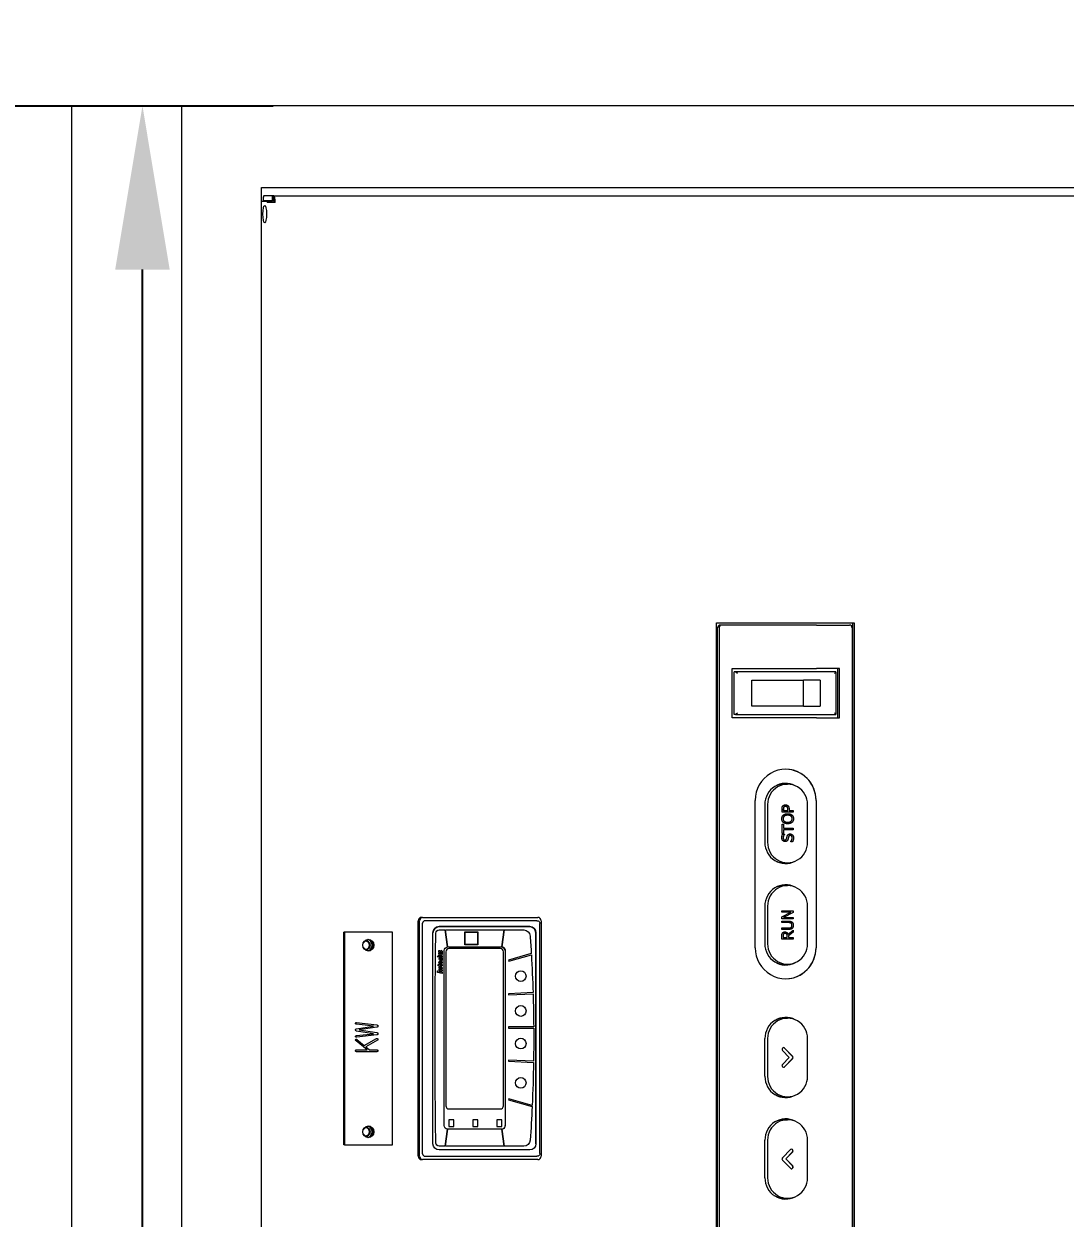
# Model space of a CAD drawing. Header units: millimetres. Extents: x 4969 to 37601, y -771 to 6478.
# Drawn here: x 10118.4 to 10436.8, y 3275.8 to 3640.7 of the extents above; entities that cross this region are included whole.
import ezdxf

# ---------------------------------------------------------------- set-up
doc = ezdxf.new("R2010")
doc.units = ezdxf.units.MM
doc.header["$LTSCALE"] = 7
doc.header["$MEASUREMENT"] = 0
doc.layers.get('0').update_dxf_attribs({"linetype": 'CONTINUOUS'})
doc.layers.get('Defpoints').update_dxf_attribs({"linetype": 'CONTINUOUS'})
doc.layers.add('REMOTE BOX ASSY(OP)$0$가시적인 것(ISO)', color=3, linetype='CONTINUOUS', lineweight=5)
doc.styles.get("Standard").update_dxf_attribs({"font": 'ISOCP'})
doc.dimstyles.new('PS-20', dxfattribs={"dimscale": 20, "dimtxt": 3.2, "dimasz": 2.5, "dimexe": 2, "dimexo": 2.5, "dimgap": 2, "dimtad": 1, "dimtoh": 1, "dimrnd": 0.05, "dimzin": 12, "dimdsep": 46, "dimtxsty": 'Standard', "dimcen": 0, "dimclrt": 2, "dimazin": 3, "dimtfac": 1, "dimtofl": 0, "dimtmove": 0, "dimatfit": 3, "dimfxl": 0, "dimtolj": 1, "dimtzin": 0, "dimarcsym": 0})

# ---------------------------------------------------------------- blocks, each defined once
blk = doc.blocks.new('*D194')
at = {"color": 0, "lineweight": -2}
for p, q in [((9714.96, 3615.61), (10194.69, 3615.61)), ((10154.69, 1365.61), (10154.69, 3565.61)), ((9714.96, 1315.61), (10194.69, 1315.61))]:
    blk.add_line(p, q, dxfattribs=at)
at = {"color": 0}
for points in [[(10146.35, 3565.61), (10163.02, 3565.61), (10154.69, 3615.61)], [(10146.35, 1365.61), (10163.02, 1365.61), (10154.69, 1315.61)]]:
    blk.add_solid(points, dxfattribs=at)
at = {"layer": 'Defpoints', "color": 0}
for p in [(9664.96, 3615.61, -0.01), (10154.69, 3615.61), (9664.96, 1315.61, -0.01)]:
    blk.add_point(p, dxfattribs=at)
at = {"color": 2, "insert": (10082.68, 2465.61), "char_height": 64, "attachment_point": 5, "rotation": 90}
blk.add_mtext('\\A1;2300', dxfattribs=at)
blk = doc.blocks.new('A$C110D02F4')
at = {"layer": 'REMOTE BOX ASSY(OP)$0$가시적인 것(ISO)'}
for p, q in [((-669.48, 700), (-669.48, 0)), ((-669.48, 700), (-635.8, 700)), ((-635.8, 700), (-635.8, 0)), ((0, 700), (-635.8, 700)), ((-611.34, 675), (-24.45, 675)), ((-611.34, 25), (-611.34, 675)), ((-608.04, 672.5), (-610.68, 672.5)), ((-607.62, 672.5), (-608.04, 672.5)), ((-608.04, 670.9), (-608.04, 672.5)), ((-607.62, 670.9), (-607.62, 672.5)), ((-607.62, 672.5), (-29.05, 672.5)), ((-611.34, 670.83), (-609.68, 670.83)), ((-608.04, 670.9), (-610.68, 670.9)), ((-609.68, 670.83), (-609.68, 670.4)), ((-608.11, 670.83), (-609.68, 670.83)), ((-607.19, 670.4), (-609.68, 670.4)), ((-608.11, 670.4), (-608.11, 670.83)), ((-607.62, 670.9), (-608.04, 670.9)), ((-472.3, 542), (-430.24, 542)), ((-472.3, 158), (-472.3, 542)), ((-471.95, 159.5), (-471.95, 540.5)), ((-471.49, 540.5), (-471.49, 159.5)), ((-470.71, 541.3), (-471.16, 541.3)), ((-441.66, 541.3), (-470.71, 541.3)), ((-441.66, 541.3), (-431.58, 541.3)), ((-430.8, 540.5), (-430.8, 159.5)), ((-430.57, 158), (-430.57, 542)), ((-430.24, 542), (-430.24, 158)), ((-467.48, 513), (-467.48, 528)), ((-467.48, 528), (-441.66, 528)), ((-466.44, 527), (-466.86, 527)), ((-466.86, 514), (-466.86, 527)), ((-435.83, 527), (-466.44, 527)), ((-434.71, 528), (-441.66, 528)), ((-435.82, 526.99), (-435.82, 514.01)), ((-435.17, 513), (-435.17, 528)), ((-434.71, 513), (-434.71, 528)), ((-461.45, 516.5), (-461.45, 524.5)), ((-461.45, 524.5), (-445.65, 524.5)), ((-440.62, 524.5), (-445.65, 524.5)), ((-445.65, 516.5), (-445.65, 524.5)), ((-440.62, 524.5), (-440.62, 516.5)), ((-445.65, 516.5), (-461.45, 516.5)), ((-445.65, 516.5), (-440.62, 516.5)), ((-441.66, 513), (-467.48, 513)), ((-466.44, 514), (-466.86, 514)), ((-466.44, 514), (-435.83, 514)), ((-441.66, 513), (-434.71, 513)), ((-451.6, 492.7), (-450.56, 492.7)), ((-460.44, 442.75), (-460.44, 487.75)), ((-457.5, 486.45), (-457.5, 474.95)), ((-456.67, 486.45), (-456.67, 474.95)), ((-451.19, 485.93), (-451.19, 485.93)), ((-444.45, 474.95), (-444.45, 486.45)), ((-441.85, 487.75), (-441.85, 442.75)), ((-441.85, 487.75), (-441.85, 442.75)), ((-452.24, 484.2), (-452.24, 485.08)), ((-448.81, 484.2), (-452.24, 484.2)), ((-451.85, 485.05), (-451.85, 484.67)), ((-451.84, 484.67), (-451.85, 484.67)), ((-451.84, 485.05), (-451.84, 484.67)), ((-451.84, 484.67), (-450.48, 484.67)), ((-450.53, 483.21), (-450.53, 483.21)), ((-450.48, 484.67), (-450.48, 484.98)), ((-450.09, 485.06), (-450.09, 484.67)), ((-450.09, 485.06), (-450.09, 484.67)), ((-450.09, 484.67), (-448.81, 484.67)), ((-450.09, 484.67), (-450.09, 484.67)), ((-448.82, 484.67), (-448.82, 484.2)), ((-448.81, 484.67), (-448.81, 484.2)), ((-452.24, 480.44), (-451.83, 480.44)), ((-452.24, 477.63), (-452.24, 480.44)), ((-451.83, 480.44), (-451.83, 479.27)), ((-451.83, 480.44), (-451.83, 479.27)), ((-451.83, 479.27), (-448.81, 479.27)), ((-451.83, 479.27), (-451.83, 479.27)), ((-451.83, 478.8), (-451.83, 477.63)), ((-451.83, 478.8), (-451.83, 478.8)), ((-451.83, 478.8), (-451.83, 477.63)), ((-448.81, 478.8), (-451.83, 478.8)), ((-450.53, 481.08), (-450.53, 481.08)), ((-448.82, 479.27), (-448.82, 478.8)), ((-448.81, 479.27), (-448.81, 478.8)), ((-451.83, 477.63), (-452.24, 477.63)), ((-452.08, 477.38), (-451.53, 477.38)), ((-451.53, 477.38), (-451.53, 477.34)), ((-451.53, 477.38), (-451.53, 477.34)), ((-451.53, 477.34), (-451.53, 477.34)), ((-451.37, 475.64), (-451.37, 475.64)), ((-449.72, 477.03), (-449.72, 477.03)), ((-449.59, 475.13), (-449.59, 475.17)), ((-449.02, 475.13), (-449.59, 475.13)), ((-451.6, 468.7), (-450.56, 468.7)), ((-451.6, 461.7), (-450.56, 461.7)), ((-457.5, 455.45), (-457.5, 443.95)), ((-456.67, 455.45), (-456.67, 443.95)), ((-452.31, 454.02), (-448.89, 454.02)), ((-452.31, 453.59), (-452.31, 454.02)), ((-449.6, 453.59), (-452.31, 453.59)), ((-452.31, 452.18), (-449.6, 453.59)), ((-448.89, 453.5), (-451.84, 451.95)), ((-448.89, 453.5), (-451.84, 451.95)), ((-448.89, 454.02), (-448.89, 453.5)), ((-448.89, 454.02), (-448.89, 453.5)), ((-448.89, 453.5), (-448.89, 453.5)), ((-444.45, 443.95), (-444.45, 455.45)), ((-563.51, 379), (-563.51, 451)), ((-563.1, 379), (-563.1, 451)), ((-562.12, 452), (-562.53, 452)), ((-562.12, 452), (-526.9, 452)), ((-562.12, 379.8), (-562.12, 450.2)), ((-560.81, 451), (-561.33, 451)), ((-527.17, 451), (-560.81, 451)), ((-526.25, 379.91), (-526.25, 450.09)), ((-525.93, 451), (-525.93, 379)), ((-452.31, 451.52), (-452.31, 452.18)), ((-448.89, 451.52), (-452.31, 451.52)), ((-452.31, 450.85), (-450.17, 450.85)), ((-452.31, 450.39), (-452.31, 450.85)), ((-450.16, 450.39), (-452.31, 450.39)), ((-451.84, 451.95), (-448.89, 451.95)), ((-451.84, 451.95), (-451.84, 451.95)), ((-448.89, 451.95), (-448.89, 451.52)), ((-448.89, 451.95), (-448.89, 451.52)), ((-586.04, 447.5), (-586.25, 447.5)), ((-586.25, 382.5), (-586.25, 447.5)), ((-571.37, 447.5), (-586.04, 447.5)), ((-586.04, 447.5), (-586.04, 382.5)), ((-571.37, 382.5), (-571.37, 447.5)), ((-557.1, 448.16), (-557.1, 448.16)), ((-557.09, 448.16), (-555.33, 448.16)), ((-555.33, 448.16), (-554.57, 442.96)), ((-554.4, 442.98), (-555.16, 448.16)), ((-555.16, 448.16), (-555.16, 448.16)), ((-555.16, 448.16), (-537.2, 448.16)), ((-554.4, 442.98), (-555.16, 448.16)), ((-549.19, 447.57), (-545.28, 447.57)), ((-549.19, 443.57), (-549.19, 447.57)), ((-549.1, 443.67), (-549.1, 447.47)), ((-549.1, 447.47), (-549.09, 447.47)), ((-549.09, 447.47), (-545.38, 447.47)), ((-549.09, 443.67), (-549.09, 447.47)), ((-545.38, 447.47), (-545.38, 443.67)), ((-545.28, 447.57), (-545.28, 443.57)), ((-545.28, 443.57), (-545.28, 447.57)), ((-537.95, 442.97), (-537.2, 448.16)), ((-537.94, 442.97), (-537.19, 448.16)), ((-537.19, 448.16), (-537.94, 442.97)), ((-537.19, 448.16), (-537.19, 448.16)), ((-537.19, 448.16), (-531.19, 448.16)), ((-452.31, 448.79), (-450.17, 448.79)), ((-452.31, 448.32), (-452.31, 448.79)), ((-450.17, 448.32), (-452.31, 448.32)), ((-452.31, 445.38), (-452.31, 446.28)), ((-448.89, 445.38), (-452.31, 445.38)), ((-451.92, 446.3), (-451.92, 445.84)), ((-451.92, 446.3), (-451.92, 445.84)), ((-451.92, 445.84), (-451.92, 445.84)), ((-451.92, 445.84), (-450.63, 445.84)), ((-451.34, 447.08), (-451.35, 447.08)), ((-450.63, 445.84), (-450.63, 446.25)), ((-450.38, 446.84), (-448.89, 448.08)), ((-450.38, 446.84), (-450.38, 446.84)), ((-448.89, 447.48), (-450.25, 446.37)), ((-448.89, 447.48), (-450.25, 446.37)), ((-450.25, 446.37), (-450.25, 445.84)), ((-450.25, 446.37), (-450.25, 446.37)), ((-450.25, 446.37), (-450.25, 445.84)), ((-450.25, 445.84), (-448.89, 445.84)), ((-450.25, 445.84), (-450.25, 445.84)), ((-448.89, 448.08), (-448.89, 447.48)), ((-448.89, 448.08), (-448.89, 447.48)), ((-448.89, 447.48), (-448.89, 447.48)), ((-448.89, 445.84), (-448.89, 445.38)), ((-448.89, 445.84), (-448.89, 445.38)), ((-557.12, 441.85), (-556.85, 441.85)), ((-556.85, 441.85), (-556.85, 441.85)), ((-556.83, 441.57), (-556.83, 441.57)), ((-555.5, 388.39), (-555.5, 441.86)), ((-554.57, 442.96), (-554.48, 442.97)), ((-554.48, 442.97), (-554.4, 442.98)), ((-554.48, 442.97), (-554.4, 442.98)), ((-554.48, 442.97), (-537.95, 442.97)), ((-554.4, 442.98), (-554.4, 442.98)), ((-538.39, 442.47), (-554.04, 442.47)), ((-538.39, 442.47), (-554.04, 442.47)), ((-545.28, 443.57), (-549.19, 443.57)), ((-549.09, 443.67), (-549.1, 443.67)), ((-545.38, 443.67), (-549.09, 443.67)), ((-537.95, 442.97), (-537.94, 442.97)), ((-537.94, 442.97), (-537.94, 442.97)), ((-536.92, 441.86), (-536.92, 388.39)), ((-536.92, 441.86), (-536.92, 388.39)), ((-557.12, 441.02), (-556.8, 441.02)), ((-557.09, 439.9), (-557.09, 440.27)), ((-557.09, 440.27), (-556.13, 440.27)), ((-556.13, 439.9), (-557.09, 439.9)), ((-556.69, 439.76), (-556.13, 439.76)), ((-556.13, 438.87), (-556.69, 438.87)), ((-556.64, 440.75), (-556.64, 440.75)), ((-556.13, 439.39), (-556.64, 439.39)), ((-556.64, 439.39), (-556.64, 439.39)), ((-556.64, 439.24), (-556.13, 439.24)), ((-556.64, 439.24), (-556.64, 439.24)), ((-556.63, 438.42), (-556.63, 438.42)), ((-556.63, 438.12), (-556.63, 438.12)), ((-556.48, 441.44), (-556.48, 441.44)), ((-556.16, 441.14), (-556.47, 441.14)), ((-556.47, 441.02), (-556.14, 441.02)), ((-556.14, 439.9), (-556.14, 440.27)), ((-556.14, 439.39), (-556.14, 439.76)), ((-556.14, 438.87), (-556.14, 439.24)), ((-556.13, 440.27), (-556.13, 439.9)), ((-556.13, 439.76), (-556.13, 439.39)), ((-556.13, 439.24), (-556.13, 438.87)), ((-555.02, 441.47), (-555.02, 394.47)), ((-555.02, 441.47), (-555.02, 394.47)), ((-537.41, 394.47), (-537.41, 441.47)), ((-537.41, 394.47), (-537.41, 441.47)), ((-528.9, 440.96), (-535.9, 438.92)), ((-535.9, 438.92), (-535.81, 438.58)), ((-535.81, 438.58), (-528.88, 440.6)), ((-535.81, 438.58), (-528.88, 440.6)), ((-528.88, 440.6), (-528.88, 440.6)), ((-557.54, 435.67), (-556.13, 435.97)), ((-557.54, 435.19), (-557.54, 435.67)), ((-556.13, 434.85), (-557.54, 435.19)), ((-557.35, 437.21), (-557.35, 437.58)), ((-557.35, 437.58), (-557.09, 437.58)), ((-557.09, 437.21), (-557.35, 437.21)), ((-557.21, 435.42), (-557.21, 435.43)), ((-557.2, 435.43), (-557.21, 435.43)), ((-557.21, 435.42), (-557.2, 435.42)), ((-557.2, 435.43), (-557.2, 435.42)), ((-557.09, 437.58), (-557.09, 437.73)), ((-557.09, 437.73), (-556.8, 437.73)), ((-557.09, 437.06), (-557.09, 437.21)), ((-556.8, 437.06), (-557.09, 437.06)), ((-557.09, 436.54), (-557.09, 436.92)), ((-557.09, 436.92), (-556.54, 436.92)), ((-556.59, 436.54), (-557.09, 436.54)), ((-557.09, 436.02), (-557.09, 436.4)), ((-557.09, 436.4), (-556.59, 436.4)), ((-556.54, 436.02), (-557.09, 436.02)), ((-556.94, 435.45), (-556.62, 435.49)), ((-556.61, 435.49), (-556.94, 435.45)), ((-556.62, 435.33), (-556.94, 435.38)), ((-556.94, 435.38), (-556.61, 435.33)), ((-556.8, 437.73), (-556.8, 437.58)), ((-556.8, 437.58), (-556.8, 437.73)), ((-556.8, 437.58), (-556.13, 437.58)), ((-556.8, 437.58), (-556.8, 437.58)), ((-556.13, 437.21), (-556.8, 437.21)), ((-556.8, 437.21), (-556.8, 437.06)), ((-556.8, 437.21), (-556.8, 437.21)), ((-556.8, 437.06), (-556.8, 437.21)), ((-556.61, 435.49), (-556.62, 435.49)), ((-556.61, 435.33), (-556.62, 435.33)), ((-556.61, 435.33), (-556.61, 435.49)), ((-556.32, 435.54), (-556.14, 435.57)), ((-556.32, 435.28), (-556.32, 435.54)), ((-556.31, 435.54), (-556.32, 435.54)), ((-556.14, 435.25), (-556.32, 435.28)), ((-556.31, 435.28), (-556.32, 435.28)), ((-556.13, 435.57), (-556.31, 435.54)), ((-556.31, 435.54), (-556.31, 435.28)), ((-556.31, 435.28), (-556.13, 435.25)), ((-556.14, 437.21), (-556.14, 437.58)), ((-556.14, 435.57), (-556.14, 435.97)), ((-556.13, 435.57), (-556.14, 435.57)), ((-556.14, 435.25), (-556.13, 435.25)), ((-556.14, 435.25), (-556.14, 434.85)), ((-556.13, 437.58), (-556.13, 437.21)), ((-556.13, 435.97), (-556.13, 435.57)), ((-556.13, 435.25), (-556.13, 434.85)), ((-451.6, 437.7), (-450.56, 437.7)), ((-528.37, 429.04), (-535.86, 428.66)), ((-535.86, 428.66), (-535.84, 428.31)), ((-535.84, 428.31), (-528.36, 428.69)), ((-535.84, 428.31), (-528.36, 428.69)), ((-528.36, 428.69), (-528.36, 428.69)), ((-582.3, 419.87), (-576.1, 419.16)), ((-582.3, 419.87), (-582.3, 419.87)), ((-582.3, 419.87), (-576.1, 419.16)), ((-451.6, 421.2), (-450.56, 421.2)), ((-582.37, 415.9), (-577.1, 416.46)), ((-577.1, 418.77), (-582.33, 419.33)), ((-582.31, 417.99), (-577.1, 418.77)), ((-577.1, 416.46), (-582.31, 417.26)), ((-576.08, 416.08), (-582.26, 415.37)), ((-576.08, 416.08), (-582.26, 415.37)), ((-576.1, 418.43), (-581.47, 417.62)), ((-576.1, 418.43), (-581.47, 417.62)), ((-581.47, 417.62), (-576.08, 416.81)), ((-581.47, 417.62), (-581.47, 417.62)), ((-581.47, 417.62), (-576.08, 416.81)), ((-576.1, 418.43), (-576.1, 418.43)), ((-576.08, 416.81), (-576.08, 416.81)), ((-576.08, 416.08), (-576.08, 416.08)), ((-575.85, 416.67), (-575.85, 416.67)), ((-575.85, 416.2), (-575.85, 416.2)), ((-535.85, 418.54), (-535.85, 418.19)), ((-528.17, 418.54), (-535.85, 418.54)), ((-535.85, 418.19), (-528.16, 418.19)), ((-579.1, 411.53), (-582.48, 414.31)), ((-582.26, 415.37), (-582.26, 415.37)), ((-582.2, 414.69), (-579.97, 412.88)), ((-582.2, 414.69), (-582.2, 414.69)), ((-582.2, 414.69), (-579.97, 412.88)), ((-579.97, 412.88), (-576.2, 414.97)), ((-579.97, 412.88), (-579.97, 412.88)), ((-575.91, 414.49), (-579.51, 412.5)), ((-575.91, 414.49), (-579.51, 412.5)), ((-579.51, 412.5), (-578.33, 411.53)), ((-579.51, 412.5), (-579.51, 412.5)), ((-579.51, 412.5), (-578.33, 411.53)), ((-575.97, 414.99), (-575.97, 414.99)), ((-575.91, 414.49), (-575.91, 414.49)), ((-575.82, 414.86), (-575.82, 414.86)), ((-575.79, 414.66), (-575.79, 414.66)), ((-457.5, 403.45), (-457.5, 414.95)), ((-456.67, 414.95), (-456.67, 403.45)), ((-444.45, 403.45), (-444.45, 414.95)), ((-582.35, 411.53), (-579.1, 411.53)), ((-576.1, 410.97), (-582.35, 410.97)), ((-578.33, 411.53), (-576.12, 411.53)), ((-578.33, 411.53), (-578.33, 411.53)), ((-575.86, 411.05), (-575.86, 411.05)), ((-450.03, 409.2), (-452.13, 411.35)), ((-452.13, 407.05), (-450.03, 409.2)), ((-451.48, 412.05), (-449.03, 409.55)), ((-449.03, 408.85), (-451.48, 406.35)), ((-451.44, 412.05), (-448.99, 409.55)), ((-448.99, 408.85), (-451.44, 406.35)), ((-535.84, 408.43), (-535.86, 408.08)), ((-535.86, 408.08), (-528.21, 407.69)), ((-528.21, 408.05), (-535.84, 408.43)), ((-528.21, 408.05), (-535.84, 408.43)), ((-528.21, 408.05), (-528.21, 408.05)), ((-535.81, 396.6), (-535.9, 396.26)), ((-535.9, 396.26), (-528.64, 394.2)), ((-528.63, 394.56), (-535.81, 396.6)), ((-528.63, 394.56), (-535.81, 396.6)), ((-528.63, 394.56), (-528.63, 394.56)), ((-451.6, 397.2), (-450.56, 397.2)), ((-554.04, 393.47), (-538.39, 393.47)), ((-554.04, 393.47), (-538.39, 393.47)), ((-554.57, 387.28), (-555.33, 382.08)), ((-555.16, 382.08), (-554.4, 387.26)), ((-555.16, 382.08), (-554.4, 387.26)), ((-554.48, 387.27), (-554.57, 387.28)), ((-554.4, 387.26), (-554.48, 387.27)), ((-554.48, 387.27), (-554.4, 387.26)), ((-554.48, 387.27), (-554.48, 387.27)), ((-537.95, 387.27), (-554.48, 387.27)), ((-554.4, 387.26), (-554.4, 387.26)), ((-554.08, 390.12), (-554.08, 388.12)), ((-552.62, 390.12), (-554.08, 390.12)), ((-554.08, 388.12), (-552.62, 388.12)), ((-552.62, 388.12), (-552.62, 390.12)), ((-552.62, 388.12), (-552.62, 390.12)), ((-546.75, 390.12), (-546.75, 388.12)), ((-545.28, 390.12), (-546.75, 390.12)), ((-546.75, 388.12), (-545.28, 388.12)), ((-545.28, 388.12), (-545.28, 390.12)), ((-545.28, 388.12), (-545.28, 390.12)), ((-539.41, 390.12), (-539.41, 388.12)), ((-537.95, 390.12), (-539.41, 390.12)), ((-539.41, 388.12), (-537.95, 388.12)), ((-537.95, 388.12), (-537.95, 390.12)), ((-537.95, 388.12), (-537.95, 390.12)), ((-537.95, 387.27), (-537.94, 387.27)), ((-537.2, 382.08), (-537.95, 387.27)), ((-537.19, 382.08), (-537.94, 387.27)), ((-537.94, 387.27), (-537.94, 387.27)), ((-537.94, 387.27), (-537.19, 382.08)), ((-451.6, 390.2), (-450.56, 390.2)), ((-457.5, 372.45), (-457.5, 383.95)), ((-456.67, 383.95), (-456.67, 372.45)), ((-444.45, 372.45), (-444.45, 383.95)), ((-586.04, 382.5), (-586.25, 382.5)), ((-586.04, 382.5), (-571.37, 382.5)), ((-555.33, 382.08), (-557.1, 382.08)), ((-557.1, 382.08), (-557.1, 382.08)), ((-555.16, 382.08), (-555.16, 382.08)), ((-537.2, 382.08), (-555.16, 382.08)), ((-537.19, 382.08), (-537.19, 382.08)), ((-531.19, 382.08), (-537.19, 382.08)), ((-452.13, 378.55), (-449.68, 381.05)), ((-449.03, 380.35), (-451.13, 378.2)), ((-448.99, 380.35), (-451.09, 378.2)), ((-562.53, 378), (-562.12, 378)), ((-526.9, 378), (-562.12, 378)), ((-561.33, 379), (-560.81, 379)), ((-560.81, 379), (-527.17, 379)), ((-449.68, 375.35), (-452.13, 377.85)), ((-451.13, 378.2), (-451.09, 378.2)), ((-451.13, 378.2), (-449.03, 376.05)), ((-451.09, 378.2), (-448.99, 376.05)), ((-451.6, 366.2), (-450.56, 366.2))]:
    blk.add_line(p, q, dxfattribs=at)
for centre, major_axis, ratio, start_param, end_param in [((-607.62, 670.4), (0, 2.1), 0.207912, 4.712389, 6.283185), ((-609.12, 669.3), (-1.59, 1.59), 0.105104, 6.178466, 6.476873), ((-607.62, 670.4), (0, 0.5), 0.207912, 4.712389, 6.283185), ((-471.16, 540.5), (0, 0.8), 0.978148, 0, 1.570796), ((-470.71, 540.5), (0, 0.8), 0.978148, 0, 1.570796), ((-431.58, 540.5), (0, 0.8), 0.978148, 4.712389, 6.283185), ((-465.96, 526.5), (0.497, -0.497), 0.105104, 1.466077, 3.036873), ((-436.32, 526.5), (-0.497, -0.497), 0.105104, 1.675516, 3.246312), ((-465.96, 514.5), (-0.497, -0.497), 0.105104, 0.10472, 1.675516), ((-436.32, 514.5), (-0.497, 0.497), 0.105104, 3.036873, 4.607669), ((-451.14, 487.75), (0, 9.5), 0.978148, 4.712389, 7.853982), ((-451.15, 487.75), (0, 9.5), 0.978148, 4.712389, 6.283073), ((-451.15, 486.45), (0, 6.5), 0.978148, 5.809176, 7.853982), ((-450.56, 486.45), (0, 6.25), 0.978148, 4.712389, 7.853982), ((-451.6, 486.45), (0, 6.25), 0.978148, 0, 0.535835), ((-451.6, 486.45), (0, 6.5), 0.978148, 5.965403, 6.24737), ((-451.15, 474.95), (0, -6.5), 0.978148, 4.712389, 6.757194), ((-450.56, 474.95), (0, -6.25), 0.978148, 4.712389, 7.853982), ((-451.6, 474.95), (0, -6.25), 0.978148, 5.74735, 6.283185), ((-451.6, 474.95), (0, -6.5), 0.978148, 0.035815, 0.317782), ((-451.15, 455.45), (0, 6.5), 0.978148, 5.809176, 7.853982), ((-450.56, 455.45), (0, 6.25), 0.978148, 4.712389, 7.853982), ((-451.6, 455.45), (0, 6.25), 0.978148, 0, 0.535835), ((-451.6, 455.45), (0, 6.5), 0.978148, 5.965403, 6.24737), ((-562.53, 451), (0, 1), 0.978148, 0, 1.570796), ((-562.12, 451), (0, 1), 0.978148, 0, 1.570796), ((-561.33, 450.2), (0, 0.8), 0.978148, 0, 1.570796), ((-526.9, 451), (0, 1), 0.978148, 4.712389, 6.283185), ((-579.25, 443.5), (0, -1.75), 0.978148, 0.158563, 2.98303), ((-578.92, 443.5), (0, 1.75), 0.978148, 3.20236, 6.222417), ((-578.92, 443.5), (0, -1.75), 0.978148, 0.060768, 3.080825), ((-579.25, 443.5), (0, 1.23), 0.978148, 1.982489, 7.442289), ((-579.56, 443.5), (0, -1.23), 0.978148, 0.130026, 3.011566), ((-554.04, 441.47), (0, 1), 0.978148, 0, 1.570796), ((-554.04, 441.47), (0, 1), 0.978148, 0, 1.570796), ((-538.39, 441.47), (0, 1), 0.978148, 4.712389, 6.283185), ((-538.39, 441.47), (0, 1), 0.978148, 4.712389, 6.283185), ((-538.11, 441.86), (0, -1.21), 0.978148, 1.571262, 1.723905), ((-451.14, 442.75), (0, -9.5), 0.978148, 4.712389, 7.853982), ((-451.15, 443.95), (0, -6.5), 0.978148, 4.712389, 6.757194), ((-450.56, 443.95), (0, -6.25), 0.978148, 4.712389, 7.853982), ((-451.15, 442.75), (0, -9.5), 0.978148, 0.000112, 1.570796), ((-451.6, 443.95), (0, -6.25), 0.978148, 5.74735, 6.283185), ((-451.6, 443.95), (0, -6.5), 0.978148, 0.035815, 0.317782), ((-451.14, 414.95), (0, 6.5), 0.978148, 5.807712, 7.853982), ((-450.56, 414.95), (0, 6.25), 0.978148, 4.712389, 7.853982), ((-451.6, 414.95), (0, 6.25), 0.978148, 0, 0.532745), ((-451.6, 414.95), (0, 6.5), 0.978148, 5.965403, 6.247206), ((-451.78, 411.7), (0, 0.5), 0.978148, 5.497787, 8.63938), ((-451.83, 411.7), (0, 0.5), 0.978148, 5.497787, 6.240661), ((-449.38, 409.2), (0, -0.5), 0.978148, 0.785398, 2.356194), ((-449.34, 409.2), (0, -0.5), 0.978148, 0.785398, 2.356194), ((-451.78, 406.7), (0, -0.5), 0.978148, 3.926991, 7.068583), ((-451.83, 406.7), (0, -0.5), 0.978148, 0.042524, 0.785398), ((-451.14, 403.45), (0, -6.5), 0.978148, 4.712389, 6.758659), ((-450.56, 403.45), (0, -6.25), 0.978148, 4.712389, 7.853982), ((-451.6, 403.45), (0, -6.25), 0.978148, 5.750441, 6.283185), ((-554.04, 394.47), (0, -1), 0.978148, 4.712389, 6.283185), ((-554.04, 394.47), (0, -1), 0.978148, 4.712389, 6.283185), ((-538.39, 394.47), (0, -1), 0.978148, 0, 1.570796), ((-538.39, 394.47), (0, -1), 0.978148, 0, 1.570796), ((-451.6, 403.45), (0, -6.5), 0.978148, 0.035979, 0.317782), ((-451.14, 383.95), (0, 6.5), 0.978148, 5.807712, 7.853982), ((-450.56, 383.95), (0, 6.25), 0.978148, 4.712389, 7.853982), ((-451.6, 383.95), (0, 6.5), 0.978148, 5.965403, 6.247206), ((-579.25, 386.5), (0, 1.23), 0.978148, 1.982489, 7.442289), ((-579.56, 386.5), (0, -1.23), 0.978148, 0.130026, 3.011566), ((-579.25, 386.5), (0, -1.75), 0.978148, 0.158563, 2.98303), ((-578.92, 386.5), (0, 1.75), 0.978148, 3.20236, 6.222417), ((-578.92, 386.5), (0, -1.75), 0.978148, 0.060768, 3.080825), ((-538.11, 388.39), (0, -1.21), 0.978148, 1.410182, 1.570271), ((-451.6, 383.95), (0, 6.25), 0.978148, 0, 0.532745), ((-561.33, 379.8), (0, -0.8), 0.978148, 4.712389, 6.283185), ((-449.34, 380.7), (0, 0.5), 0.978148, 3.926991, 7.068583), ((-449.38, 380.7), (0, 0.5), 0.978148, 3.926991, 6.240661), ((-562.53, 379), (0, -1), 0.978148, 4.712389, 6.283185), ((-562.12, 379), (0, -1), 0.978148, 4.712389, 6.283185), ((-526.9, 379), (0, -1), 0.978148, 0, 1.570796), ((-451.78, 378.2), (0, 0.5), 0.978148, 0.785398, 2.356194), ((-449.34, 375.7), (0, -0.5), 0.978148, 5.497787, 8.63938), ((-449.38, 375.7), (0, -0.5), 0.978148, 0.042524, 2.356194), ((-451.14, 372.45), (0, -6.5), 0.978148, 4.712389, 6.758659), ((-450.56, 372.45), (0, -6.25), 0.978148, 4.712389, 7.853982), ((-451.6, 372.45), (0, -6.25), 0.978148, 5.750441, 6.283185), ((-451.6, 372.45), (0, -6.5), 0.978148, 0.035979, 0.317782)]:
    blk.add_ellipse(centre, major_axis=major_axis, ratio=ratio, start_param=start_param, end_param=end_param, dxfattribs=at)
for centre, major_axis, ratio in [((-610.4, 666.9), (0, -2.65), 0.207912), ((-578.71, 443.5), (0, -1.75), 0.978148), ((-532.12, 434.06), (0, 1.65), 0.978148), ((-532.12, 423.41), (0, 1.65), 0.978148), ((-532.12, 413.45), (0, 1.65), 0.978148), ((-532.12, 401.44), (0, 1.65), 0.978148), ((-578.71, 386.5), (0, -1.75), 0.978148)]:
    blk.add_ellipse(centre, major_axis=major_axis, ratio=ratio, dxfattribs=at)
for points, degree in [([(-610.68, 672.5), (-610.79, 672.5), (-610.83, 672.35), (-610.8, 672.09)], 3), ([(-452.24, 485.08), (-452.24, 485.39), (-452.14, 485.83), (-452.02, 486)], 2), ([(-452.02, 486), (-451.89, 486.19), (-451.49, 486.41), (-451.21, 486.41)], 2), ([(-451.71, 485.68), (-451.79, 485.57), (-451.85, 485.27), (-451.85, 485.05)], 2), ([(-451.71, 485.68), (-451.78, 485.57), (-451.84, 485.27), (-451.84, 485.05)], 2), ([(-451.19, 485.93), (-451.37, 485.93), (-451.63, 485.8), (-451.71, 485.68)], 2), ([(-451.19, 485.93), (-451.37, 485.93), (-451.63, 485.8), (-451.71, 485.68)], 2), ([(-451.21, 486.41), (-450.98, 486.41), (-450.58, 486.25), (-450.44, 486.11)], 2), ([(-450.68, 485.73), (-450.79, 485.84), (-451.03, 485.93), (-451.19, 485.93)], 2), ([(-450.48, 484.98), (-450.48, 485.27), (-450.57, 485.62), (-450.68, 485.73)], 2), ([(-450.45, 486.11), (-450.27, 485.93), (-450.09, 485.44), (-450.09, 485.06)], 2), ([(-450.44, 486.11), (-450.27, 485.93), (-450.09, 485.44), (-450.09, 485.06)], 2), ([(-452.31, 482.14), (-452.31, 482.5), (-452.07, 483.07), (-451.85, 483.27)], 2), ([(-451.85, 481.02), (-452.07, 481.22), (-452.31, 481.79), (-452.31, 482.14)], 2), ([(-451.56, 482.92), (-451.74, 482.78), (-451.92, 482.39), (-451.92, 482.15)], 2), ([(-451.56, 482.92), (-451.74, 482.78), (-451.92, 482.39), (-451.92, 482.15)], 2), ([(-451.92, 482.15), (-451.92, 481.89), (-451.74, 481.51), (-451.56, 481.37)], 2), ([(-451.92, 482.15), (-451.92, 481.89), (-451.75, 481.51), (-451.56, 481.37)], 2), ([(-451.85, 483.27), (-451.62, 483.47), (-450.95, 483.69), (-450.53, 483.69)], 2), ([(-450.53, 483.21), (-450.86, 483.21), (-451.39, 483.06), (-451.56, 482.92)], 2), ([(-450.53, 483.21), (-450.87, 483.21), (-451.39, 483.06), (-451.56, 482.92)], 2), ([(-450.53, 483.69), (-450.11, 483.69), (-449.44, 483.48), (-449.21, 483.27)], 2), ([(-449.14, 482.15), (-449.14, 482.63), (-449.85, 483.21), (-450.53, 483.21)], 2), ([(-450.53, 481.08), (-449.85, 481.08), (-449.14, 481.66), (-449.14, 482.15)], 2), ([(-449.21, 483.27), (-448.97, 483.06), (-448.74, 482.49), (-448.74, 482.14)], 2), ([(-449.21, 483.27), (-448.97, 483.06), (-448.74, 482.49), (-448.74, 482.14)], 2), ([(-448.74, 482.14), (-448.74, 481.79), (-448.98, 481.22), (-449.21, 481.01)], 2), ([(-448.74, 482.14), (-448.74, 481.79), (-448.98, 481.22), (-449.21, 481.01)], 2), ([(-450.53, 480.6), (-450.96, 480.6), (-451.61, 480.82), (-451.85, 481.02)], 2), ([(-451.56, 481.37), (-451.39, 481.23), (-450.86, 481.08), (-450.53, 481.08)], 2), ([(-451.56, 481.37), (-451.39, 481.23), (-450.86, 481.08), (-450.53, 481.08)], 2), ([(-449.21, 481.01), (-449.44, 480.81), (-450.1, 480.6), (-450.53, 480.6)], 2), ([(-452.3, 476.33), (-452.3, 476.63), (-452.18, 477.15), (-452.08, 477.38)], 2), ([(-451.32, 475.16), (-451.74, 475.16), (-452.3, 475.82), (-452.3, 476.33)], 2), ([(-451.53, 477.34), (-451.68, 477.17), (-451.91, 476.65), (-451.91, 476.37)], 2), ([(-451.91, 476.37), (-451.91, 476.04), (-451.61, 475.64), (-451.37, 475.64)], 2), ([(-451.53, 477.34), (-451.68, 477.17), (-451.9, 476.65), (-451.9, 476.37)], 2), ([(-451.9, 476.37), (-451.9, 476.04), (-451.61, 475.64), (-451.37, 475.64)], 2), ([(-451.37, 475.64), (-451.15, 475.64), (-450.89, 475.88), (-450.83, 476.1)], 2), ([(-450.7, 475.38), (-450.81, 475.28), (-451.12, 475.16), (-451.32, 475.16)], 2), ([(-450.83, 476.1), (-450.79, 476.25), (-450.69, 476.67), (-450.65, 476.82)], 2), ([(-450.4, 475.96), (-450.44, 475.78), (-450.59, 475.49), (-450.7, 475.38)], 2), ([(-450.4, 475.96), (-450.45, 475.78), (-450.59, 475.49), (-450.7, 475.38)], 2), ([(-450.65, 476.82), (-450.54, 477.18), (-450.11, 477.51), (-449.79, 477.51)], 2), ([(-450.24, 476.6), (-450.29, 476.43), (-450.35, 476.16), (-450.4, 475.96)], 2), ([(-450.24, 476.6), (-450.29, 476.43), (-450.35, 476.16), (-450.4, 475.96)], 2), ([(-449.72, 477.03), (-449.92, 477.03), (-450.18, 476.82), (-450.24, 476.6)], 2), ([(-449.72, 477.03), (-449.93, 477.03), (-450.18, 476.82), (-450.24, 476.6)], 2), ([(-449.79, 477.51), (-449.59, 477.51), (-449.2, 477.34), (-449.06, 477.19)], 2), ([(-449.15, 476.25), (-449.15, 476.63), (-449.46, 477.03), (-449.72, 477.03)], 2), ([(-449.59, 475.17), (-449.38, 475.4), (-449.15, 475.98), (-449.15, 476.25)], 2), ([(-449.07, 477.19), (-448.92, 477.03), (-448.75, 476.6), (-448.75, 476.28)], 2), ([(-449.06, 477.19), (-448.91, 477.03), (-448.75, 476.6), (-448.75, 476.28)], 2), ([(-448.75, 476.28), (-448.75, 475.9), (-448.91, 475.37), (-449.02, 475.13)], 2), ([(-448.75, 476.28), (-448.75, 475.9), (-448.91, 475.37), (-449.02, 475.13)], 2), ([(-450.18, 450.85), (-449.82, 450.85), (-449.31, 450.71), (-449.13, 450.52)], 2), ([(-450.17, 450.85), (-449.82, 450.85), (-449.3, 450.71), (-449.13, 450.52)], 2), ([(-450.17, 448.79), (-449.93, 448.79), (-449.61, 448.85), (-449.48, 448.94)], 2), ([(-449.48, 450.24), (-449.61, 450.33), (-449.93, 450.39), (-450.16, 450.39)], 2), ([(-449.2, 449.59), (-449.2, 449.8), (-449.34, 450.14), (-449.48, 450.24)], 2), ([(-449.48, 448.94), (-449.34, 449.03), (-449.2, 449.35), (-449.2, 449.59)], 2), ([(-449.13, 450.52), (-448.97, 450.35), (-448.81, 449.91), (-448.81, 449.59)], 2), ([(-449.13, 450.52), (-448.97, 450.35), (-448.82, 449.91), (-448.82, 449.59)], 2), ([(-448.81, 449.59), (-448.81, 449.28), (-448.97, 448.82), (-449.13, 448.65)], 2), ([(-448.82, 449.59), (-448.82, 449.28), (-448.97, 448.82), (-449.13, 448.65)], 2), ([(-558.08, 447.18), (-558.07, 447.73), (-557.63, 448.17), (-557.09, 448.16)], 3), ([(-558.08, 447.18), (-558.07, 447.73), (-557.63, 448.16), (-557.1, 448.16)], 3), ([(-531.19, 448.16), (-530.16, 448.16), (-529.31, 447.35), (-529.24, 446.31)], 3), ([(-529.24, 446.31), (-529.11, 444.53), (-529, 442.74), (-528.9, 440.96)], 3), ([(-452.31, 446.28), (-452.31, 446.58), (-452.25, 446.98), (-452.13, 447.17)], 2), ([(-452.13, 447.17), (-452.01, 447.35), (-451.65, 447.57), (-451.38, 447.57)], 2), ([(-451.8, 446.86), (-451.86, 446.76), (-451.92, 446.5), (-451.92, 446.3)], 2), ([(-451.8, 446.86), (-451.86, 446.76), (-451.92, 446.5), (-451.92, 446.3)], 2), ([(-451.34, 447.08), (-451.49, 447.08), (-451.72, 446.97), (-451.8, 446.86)], 2), ([(-451.35, 447.08), (-451.5, 447.08), (-451.73, 446.97), (-451.8, 446.86)], 2), ([(-451.38, 447.57), (-451.01, 447.57), (-450.5, 447.17), (-450.38, 446.84)], 2), ([(-450.81, 446.88), (-450.9, 446.98), (-451.17, 447.08), (-451.34, 447.08)], 2), ([(-450.63, 446.25), (-450.63, 446.45), (-450.7, 446.77), (-450.81, 446.88)], 2), ([(-449.13, 448.65), (-449.31, 448.47), (-449.81, 448.32), (-450.18, 448.32)], 2), ([(-449.13, 448.65), (-449.31, 448.47), (-449.81, 448.32), (-450.17, 448.32)], 2), ([(-556.87, 441.14), (-557.14, 441.14), (-557.22, 441.52), (-557.12, 441.85)], 3), ([(-556.85, 441.85), (-556.89, 441.71), (-556.89, 441.57), (-556.83, 441.57)], 3), ([(-556.83, 441.57), (-556.89, 441.57), (-556.89, 441.71), (-556.85, 441.85)], 3), ([(-556.83, 441.57), (-556.69, 441.57), (-556.73, 441.85), (-556.45, 441.85)], 3), ([(-556.45, 441.85), (-556.16, 441.85), (-556.04, 441.51), (-556.16, 441.14)], 3), ([(-556.16, 441.14), (-556.04, 441.51), (-556.16, 441.85), (-556.45, 441.85)], 3), ([(-555.5, 441.86), (-555.5, 442.39), (-555.13, 442.91), (-554.57, 442.96)], 3), ([(-554.48, 442.97), (-554.48, 442.97), (-554.48, 442.97), (-554.48, 442.97)], 3), ([(-536.94, 442.04), (-537.02, 442.53), (-537.4, 442.97), (-537.94, 442.97)], 3), ([(-557.19, 440.09), (-557.19, 440.2), (-557.28, 440.29), (-557.38, 440.29)], 3), ([(-557.38, 439.88), (-557.27, 439.88), (-557.19, 439.98), (-557.19, 440.09)], 3), ([(-556.63, 440.38), (-557.09, 440.38), (-557.19, 440.78), (-557.12, 441.02)], 3), ([(-557.11, 439.31), (-557.11, 439.6), (-556.96, 439.76), (-556.69, 439.76)], 3), ([(-556.69, 438.87), (-556.98, 438.87), (-557.11, 439.04), (-557.11, 439.31)], 3), ([(-556.48, 441.44), (-556.58, 441.44), (-556.58, 441.14), (-556.87, 441.14)], 3), ([(-556.87, 441.14), (-556.59, 441.14), (-556.59, 441.44), (-556.48, 441.44)], 3), ([(-556.85, 438.27), (-556.85, 438.4), (-556.72, 438.42), (-556.63, 438.42)], 3), ([(-556.63, 438.12), (-556.72, 438.12), (-556.85, 438.14), (-556.85, 438.27)], 3), ([(-556.8, 441.02), (-556.83, 440.9), (-556.81, 440.75), (-556.64, 440.75)], 3), ([(-556.64, 440.75), (-556.81, 440.75), (-556.83, 440.9), (-556.8, 441.02)], 3), ([(-556.64, 439.39), (-556.75, 439.39), (-556.81, 439.38), (-556.81, 439.31)], 3), ([(-556.81, 439.31), (-556.81, 439.38), (-556.76, 439.39), (-556.64, 439.39)], 3), ([(-556.81, 439.31), (-556.81, 439.25), (-556.76, 439.24), (-556.64, 439.24)], 3), ([(-556.64, 439.24), (-556.76, 439.24), (-556.81, 439.25), (-556.81, 439.31)], 3), ([(-556.64, 440.75), (-556.52, 440.75), (-556.46, 440.87), (-556.47, 441.02)], 3), ([(-556.14, 441.02), (-556.09, 440.74), (-556.18, 440.38), (-556.63, 440.38)], 3), ([(-556.63, 440.38), (-556.18, 440.38), (-556.09, 440.74), (-556.14, 441.02)], 3), ([(-556.12, 438.27), (-556.12, 438.6), (-556.35, 438.74), (-556.63, 438.74)], 3), ([(-556.63, 437.81), (-556.35, 437.81), (-556.12, 437.95), (-556.12, 438.27)], 3), ([(-556.47, 441.14), (-556.42, 441.26), (-556.41, 441.44), (-556.48, 441.44)], 3), ([(-528.88, 440.6), (-528.66, 436.75), (-528.49, 432.9), (-528.37, 429.04)], 3), ([(-557.21, 435.43), (-557.12, 435.43), (-557.03, 435.44), (-556.94, 435.45)], 3), ([(-556.94, 435.38), (-557.03, 435.4), (-557.12, 435.41), (-557.21, 435.42)], 3), ([(-556.94, 435.45), (-557.03, 435.44), (-557.12, 435.43), (-557.2, 435.43)], 3), ([(-557.2, 435.42), (-557.12, 435.41), (-557.03, 435.4), (-556.94, 435.38)], 3), ([(-556.42, 436.47), (-556.42, 436.54), (-556.47, 436.54), (-556.59, 436.54)], 3), ([(-556.59, 436.4), (-556.47, 436.4), (-556.42, 436.41), (-556.42, 436.47)], 3), ([(-556.54, 436.92), (-556.25, 436.92), (-556.11, 436.74), (-556.11, 436.47)], 3), ([(-556.12, 436.47), (-556.12, 436.74), (-556.25, 436.92), (-556.54, 436.92)], 3), ([(-556.11, 436.47), (-556.11, 436.18), (-556.27, 436.02), (-556.54, 436.02)], 3), ([(-528.36, 428.69), (-528.26, 425.31), (-528.19, 421.93), (-528.17, 418.54)], 3), ([(-582.61, 419.64), (-582.6, 419.75), (-582.52, 419.82)], 2), ([(-582.55, 419.45), (-582.61, 419.53), (-582.61, 419.64)], 2), ([(-582.52, 419.82), (-582.43, 419.89), (-582.3, 419.87)], 2), ([(-582.35, 419.88), (-582.32, 419.88), (-582.3, 419.87)], 2), ([(-582.61, 417.62), (-582.61, 417.9), (-582.31, 417.99)], 2), ([(-582.31, 417.26), (-582.61, 417.34), (-582.61, 417.62)], 2), ([(-582.33, 419.33), (-582.47, 419.35), (-582.55, 419.45)], 2), ([(-576.1, 419.16), (-575.95, 419.14), (-575.86, 419.03)], 2), ([(-576.1, 419.16), (-575.95, 419.14), (-575.86, 419.03)], 2), ([(-575.86, 418.56), (-575.95, 418.45), (-576.1, 418.43)], 2), ([(-575.86, 418.56), (-575.95, 418.45), (-576.1, 418.43)], 2), ([(-576.08, 416.81), (-575.94, 416.78), (-575.85, 416.67)], 2), ([(-576.08, 416.81), (-575.94, 416.78), (-575.85, 416.67)], 2), ([(-575.85, 416.2), (-575.94, 416.09), (-576.08, 416.08)], 2), ([(-575.85, 416.2), (-575.94, 416.09), (-576.08, 416.08)], 2), ([(-575.86, 419.03), (-575.78, 418.93), (-575.78, 418.79)], 2), ([(-575.86, 419.03), (-575.78, 418.93), (-575.78, 418.79)], 2), ([(-575.78, 418.79), (-575.78, 418.66), (-575.86, 418.56)], 2), ([(-575.78, 418.79), (-575.78, 418.66), (-575.86, 418.56)], 2), ([(-575.85, 416.67), (-575.78, 416.57), (-575.78, 416.43)], 2), ([(-575.85, 416.67), (-575.78, 416.57), (-575.78, 416.43)], 2), ([(-575.78, 416.43), (-575.78, 416.3), (-575.85, 416.2)], 2), ([(-575.78, 416.43), (-575.78, 416.3), (-575.85, 416.2)], 2), ([(-528.16, 418.19), (-528.14, 414.81), (-528.16, 411.43), (-528.21, 408.05)], 3), ([(-582.61, 414.5), (-582.62, 414.6), (-582.56, 414.68)], 2), ([(-582.48, 414.31), (-582.59, 414.39), (-582.61, 414.5)], 2), ([(-582.6, 415.59), (-582.61, 415.7), (-582.55, 415.78)], 2), ([(-582.5, 415.41), (-582.59, 415.48), (-582.6, 415.59)], 2), ([(-582.56, 414.68), (-582.51, 414.77), (-582.41, 414.78)], 2), ([(-582.55, 415.78), (-582.49, 415.88), (-582.37, 415.9)], 2), ([(-582.26, 415.37), (-582.41, 415.34), (-582.5, 415.41)], 2), ([(-582.41, 414.78), (-582.3, 414.78), (-582.2, 414.69)], 2), ([(-582.39, 414.78), (-582.3, 414.78), (-582.2, 414.69)], 2), ([(-582.26, 415.37), (-582.3, 415.36), (-582.34, 415.36)], 2), ([(-576.2, 414.97), (-576.09, 415.03), (-575.97, 414.99)], 2), ([(-576.06, 415.01), (-576.02, 415.01), (-575.97, 414.99)], 2), ([(-575.97, 414.99), (-575.87, 414.96), (-575.82, 414.86)], 2), ([(-575.97, 414.99), (-575.88, 414.96), (-575.82, 414.86)], 2), ([(-575.79, 414.66), (-575.8, 414.55), (-575.91, 414.49)], 2), ([(-575.79, 414.66), (-575.81, 414.55), (-575.91, 414.49)], 2), ([(-575.82, 414.86), (-575.76, 414.76), (-575.79, 414.66)], 2), ([(-575.82, 414.86), (-575.76, 414.76), (-575.79, 414.66)], 2), ([(-582.61, 411.25), (-582.61, 411.36), (-582.54, 411.44)], 2), ([(-582.55, 411.05), (-582.61, 411.13), (-582.61, 411.25)], 2), ([(-582.35, 410.97), (-582.48, 410.97), (-582.55, 411.05)], 2), ([(-582.54, 411.44), (-582.47, 411.53), (-582.35, 411.53)], 2), ([(-576.12, 411.53), (-575.96, 411.53), (-575.87, 411.44)], 2), ([(-576.12, 411.53), (-575.97, 411.53), (-575.87, 411.44)], 2), ([(-575.86, 411.05), (-575.96, 410.97), (-576.11, 410.97)], 2), ([(-575.86, 411.05), (-575.95, 410.97), (-576.1, 410.97)], 2), ([(-575.87, 411.44), (-575.78, 411.36), (-575.78, 411.25)], 2), ([(-575.87, 411.44), (-575.78, 411.36), (-575.78, 411.25)], 2), ([(-575.78, 411.25), (-575.78, 411.13), (-575.86, 411.05)], 2), ([(-575.78, 411.25), (-575.78, 411.13), (-575.86, 411.05)], 2), ([(-528.21, 407.69), (-528.29, 403.31), (-528.43, 398.94), (-528.63, 394.56)], 3), ([(-528.64, 394.2), (-528.8, 390.78), (-529, 387.36), (-529.24, 383.94)], 3), ([(-554.57, 387.28), (-555.13, 387.33), (-555.5, 387.85), (-555.5, 388.39)], 3), ([(-536.94, 388.19), (-537.02, 387.7), (-537.4, 387.27), (-537.95, 387.27)], 3), ([(-536.94, 388.19), (-537.02, 387.7), (-537.4, 387.27), (-537.94, 387.27)], 3), ([(-529.24, 383.94), (-529.31, 382.89), (-530.16, 382.08), (-531.19, 382.08)], 3), ([(-557.1, 382.08), (-557.63, 382.08), (-558.07, 382.52), (-558.08, 383.06)], 3), ([(-557.1, 382.08), (-557.63, 382.08), (-558.07, 382.52), (-558.08, 383.06)], 3)]:
    blk.add_open_spline(points, degree=degree, dxfattribs=at)
for points, degree, knots in [([(-610.72, 670.86), (-610.73, 671.18), (-610.75, 671.47), (-610.78, 671.87), (-610.8, 672.01), (-610.81, 672.1)], 3, [0, 0, 0, 0, 0.1049511, 0.1049511, 0.1763835, 0.1763835, 0.1763835, 0.1763835]), ([(-451.21, 486.41), (-450.98, 486.41), (-450.59, 486.25), (-450.45, 486.11)], 2, [0.004685, 0.004685, 0.004685, 1, 2, 2, 2]), ([(-450.53, 483.69), (-450.11, 483.69), (-449.44, 483.48), (-449.21, 483.27)], 2, [0.002499, 0.002499, 0.002499, 1, 2, 2, 2]), ([(-449.21, 481.01), (-449.44, 480.81), (-450.1, 480.6), (-450.53, 480.6)], 2, [0, 0, 0, 1, 1.997534, 1.997534, 1.997534]), ([(-450.7, 475.38), (-450.82, 475.28), (-451.12, 475.16), (-451.32, 475.16)], 2, [0, 0, 0, 1, 1.994793, 1.994793, 1.994793]), ([(-449.79, 477.51), (-449.59, 477.51), (-449.2, 477.34), (-449.07, 477.19)], 2, [0.005134, 0.005134, 0.005134, 1, 2, 2, 2]), ([(-527.52, 382.85), (-527.52, 404.33), (-527.52, 425.8), (-527.52, 447.27), (-527.52, 448.32), (-528.35, 449.17), (-529.38, 449.17), (-536.71, 449.17), (-545.91, 449.17), (-557.11, 449.17), (-558.14, 449.17), (-558.97, 448.32), (-558.97, 447.27)], 3, [4, 4, 4, 4, 5, 5, 5, 6, 6, 6, 7, 7, 7, 8, 8, 8, 8]), ([(-558.96, 447.27), (-558.96, 448.32), (-558.13, 449.17), (-557.1, 449.17), (-545.89, 449.17), (-536.7, 449.17), (-529.37, 449.17), (-528.34, 449.17), (-527.51, 448.32), (-527.51, 447.27), (-527.51, 425.8), (-527.51, 404.33), (-527.51, 382.85)], 3, [-8, -8, -8, -8, -7, -7, -7, -6, -6, -6, -5, -5, -5, -4, -4, -4, -4]), ([(-527.17, 451), (-527.05, 451), (-526.91, 450.98), (-526.68, 450.87), (-526.57, 450.8), (-526.42, 450.63), (-526.36, 450.53), (-526.28, 450.34), (-526.26, 450.24), (-526.25, 450.12), (-526.25, 450.1), (-526.25, 450.09)], 3, [0, 0, 0, 0, 0.0510933, 0.0510933, 0.0939534, 0.0939534, 0.1327689, 0.1327689, 0.1719268, 0.1719268, 0.179956, 0.179956, 0.179956, 0.179956]), ([(-527.51, 382.85), (-527.51, 381.8), (-528.34, 380.95), (-529.37, 380.95), (-538.61, 380.95), (-547.86, 380.95), (-557.1, 380.95), (-558.13, 380.95), (-558.96, 381.8), (-558.96, 382.85), (-558.96, 404.33), (-558.96, 425.8), (-558.96, 447.27)], 3, [-4, -4, -4, -4, -3, -3, -3, -2, -2, -2, -1, -1, -1, 0, 0, 0, 0]), ([(-558.08, 383.06), (-558.24, 393.75), (-558.33, 404.43), (-558.33, 425.81), (-558.24, 436.49), (-558.08, 447.18)], 3, [0, 0, 0, 0, 3.206041, 3.206041, 6.412081, 6.412081, 6.412081, 6.412081]), ([(-558.08, 383.06), (-558.24, 393.75), (-558.33, 404.43), (-558.33, 425.81), (-558.24, 436.49), (-558.08, 447.18)], 3, [0, 0, 0, 0, 3.206041, 3.206041, 6.412081, 6.412081, 6.412081, 6.412081]), ([(-451.38, 447.57), (-451.01, 447.57), (-450.5, 447.17), (-450.38, 446.84)], 2, [0.002777, 0.002777, 0.002777, 1, 2, 2, 2]), ([(-537.94, 442.97), (-537.94, 442.97), (-537.94, 442.97), (-537.94, 442.97), (-537.39, 442.97), (-537.01, 442.53), (-536.93, 442.04)], 3, [0, 0, 0, 0, 0.0000305, 0.0000305, 0.0000305, 1, 1, 1, 1]), ([(-536.93, 442.04), (-536.93, 442.01), (-536.93, 441.98), (-536.92, 441.92), (-536.92, 441.89), (-536.92, 441.86)], 3, [-0.0184631, -0.0184631, -0.0184631, -0.0184631, -0.00923171, -0.00923171, 0, 0, 0, 0]), ([(-557.58, 440.08), (-557.58, 440.19), (-557.49, 440.29), (-557.38, 440.29), (-557.28, 440.29), (-557.19, 440.2), (-557.19, 440.09)], 3, [0, 0, 0, 0, 0.5, 0.5, 0.5, 1, 1, 1, 1]), ([(-557.19, 440.09), (-557.19, 439.98), (-557.27, 439.88), (-557.38, 439.88), (-557.49, 439.88), (-557.58, 439.97), (-557.58, 440.08)], 3, [0, 0, 0, 0, 0.5, 0.5, 0.5, 1, 1, 1, 1]), ([(-557.14, 438.27), (-557.14, 438.6), (-556.9, 438.74), (-556.63, 438.74), (-556.35, 438.74), (-556.11, 438.6), (-556.11, 438.27)], 3, [0, 0, 0, 0, 0.5, 0.5, 0.5, 1, 1, 1, 1]), ([(-556.11, 438.27), (-556.11, 437.95), (-556.35, 437.81), (-556.63, 437.81), (-556.9, 437.81), (-557.14, 437.95), (-557.14, 438.27)], 3, [0, 0, 0, 0, 0.5, 0.5, 0.5, 1, 1, 1, 1]), ([(-556.41, 438.27), (-556.41, 438.4), (-556.54, 438.42), (-556.63, 438.42), (-556.72, 438.42), (-556.84, 438.4), (-556.84, 438.27)], 3, [0, 0, 0, 0, 0.5, 0.5, 0.5, 1, 1, 1, 1]), ([(-556.84, 438.27), (-556.84, 438.14), (-556.72, 438.12), (-556.63, 438.12), (-556.54, 438.12), (-556.41, 438.14), (-556.41, 438.27)], 3, [0, 0, 0, 0, 0.5, 0.5, 0.5, 1, 1, 1, 1]), ([(-556.54, 436.02), (-556.5, 436.02), (-556.47, 436.03), (-556.4, 436.04), (-556.36, 436.05), (-556.29, 436.08), (-556.26, 436.11), (-556.19, 436.17), (-556.17, 436.21), (-556.13, 436.32), (-556.12, 436.4), (-556.12, 436.47)], 3, [-0.07114986, -0.07114986, -0.07114986, -0.07114986, -0.05968648, -0.05968648, -0.04936069, -0.04936069, -0.03585182, -0.03585182, -0.02216088, -0.02216088, 0, 0, 0, 0]), ([(-536.92, 388.39), (-536.92, 388.35), (-536.92, 388.32), (-536.93, 388.26), (-536.93, 388.22), (-536.94, 388.19)], 3, [-0.01934786, -0.01934786, -0.01934786, -0.01934786, -0.00967373, -0.00967373, 0, 0, 0, 0]), ([(-526.25, 379.91), (-526.25, 379.8), (-526.27, 379.66), (-526.38, 379.43), (-526.45, 379.32), (-526.62, 379.17), (-526.71, 379.11), (-526.91, 379.03), (-527.01, 379.01), (-527.13, 379), (-527.15, 379), (-527.17, 379)], 3, [0, 0, 0, 0, 0.051153, 0.051153, 0.093837, 0.093837, 0.1326117, 0.1326117, 0.1718331, 0.1718331, 0.1799559, 0.1799559, 0.1799559, 0.1799559])]:
    blk.add_open_spline(points, degree=degree, knots=knots, dxfattribs=at)

msp = doc.modelspace()

# ---------------------------------------------------------------- block references
msp.add_blockref('A$C110D02F4', (10802.462, 2915.664, -0.01))

# ---------------------------------------------------------------- dimensions: what is measured, and where the dimension line sits
dim = msp.add_linear_dim(base=(10154.688, 3615.613), p1=(9664.962, 1315.613, -0.01), p2=(9664.962, 3615.613, -0.01), angle=90, dimstyle='PS-20', override={"dimtmove": 1})
dim.commit()
dim.dimension.update_dxf_attribs({"geometry": '*D194', "text_midpoint": (10082.682, 2465.613)})

# ---------------------------------------------------------------- leaders
at = {"annotation_type": 0, "has_hookline": 1, "hookline_direction": 0, "text_width": 970.506}
msp.add_leader([(9583.55, 3493.032, -0.01), (10121.435, 4071.076, -0.01), (10171.435, 4071.076, -0.01)], dimstyle='PS-20', dxfattribs=at)

doc.saveas('drawing.dxf')
